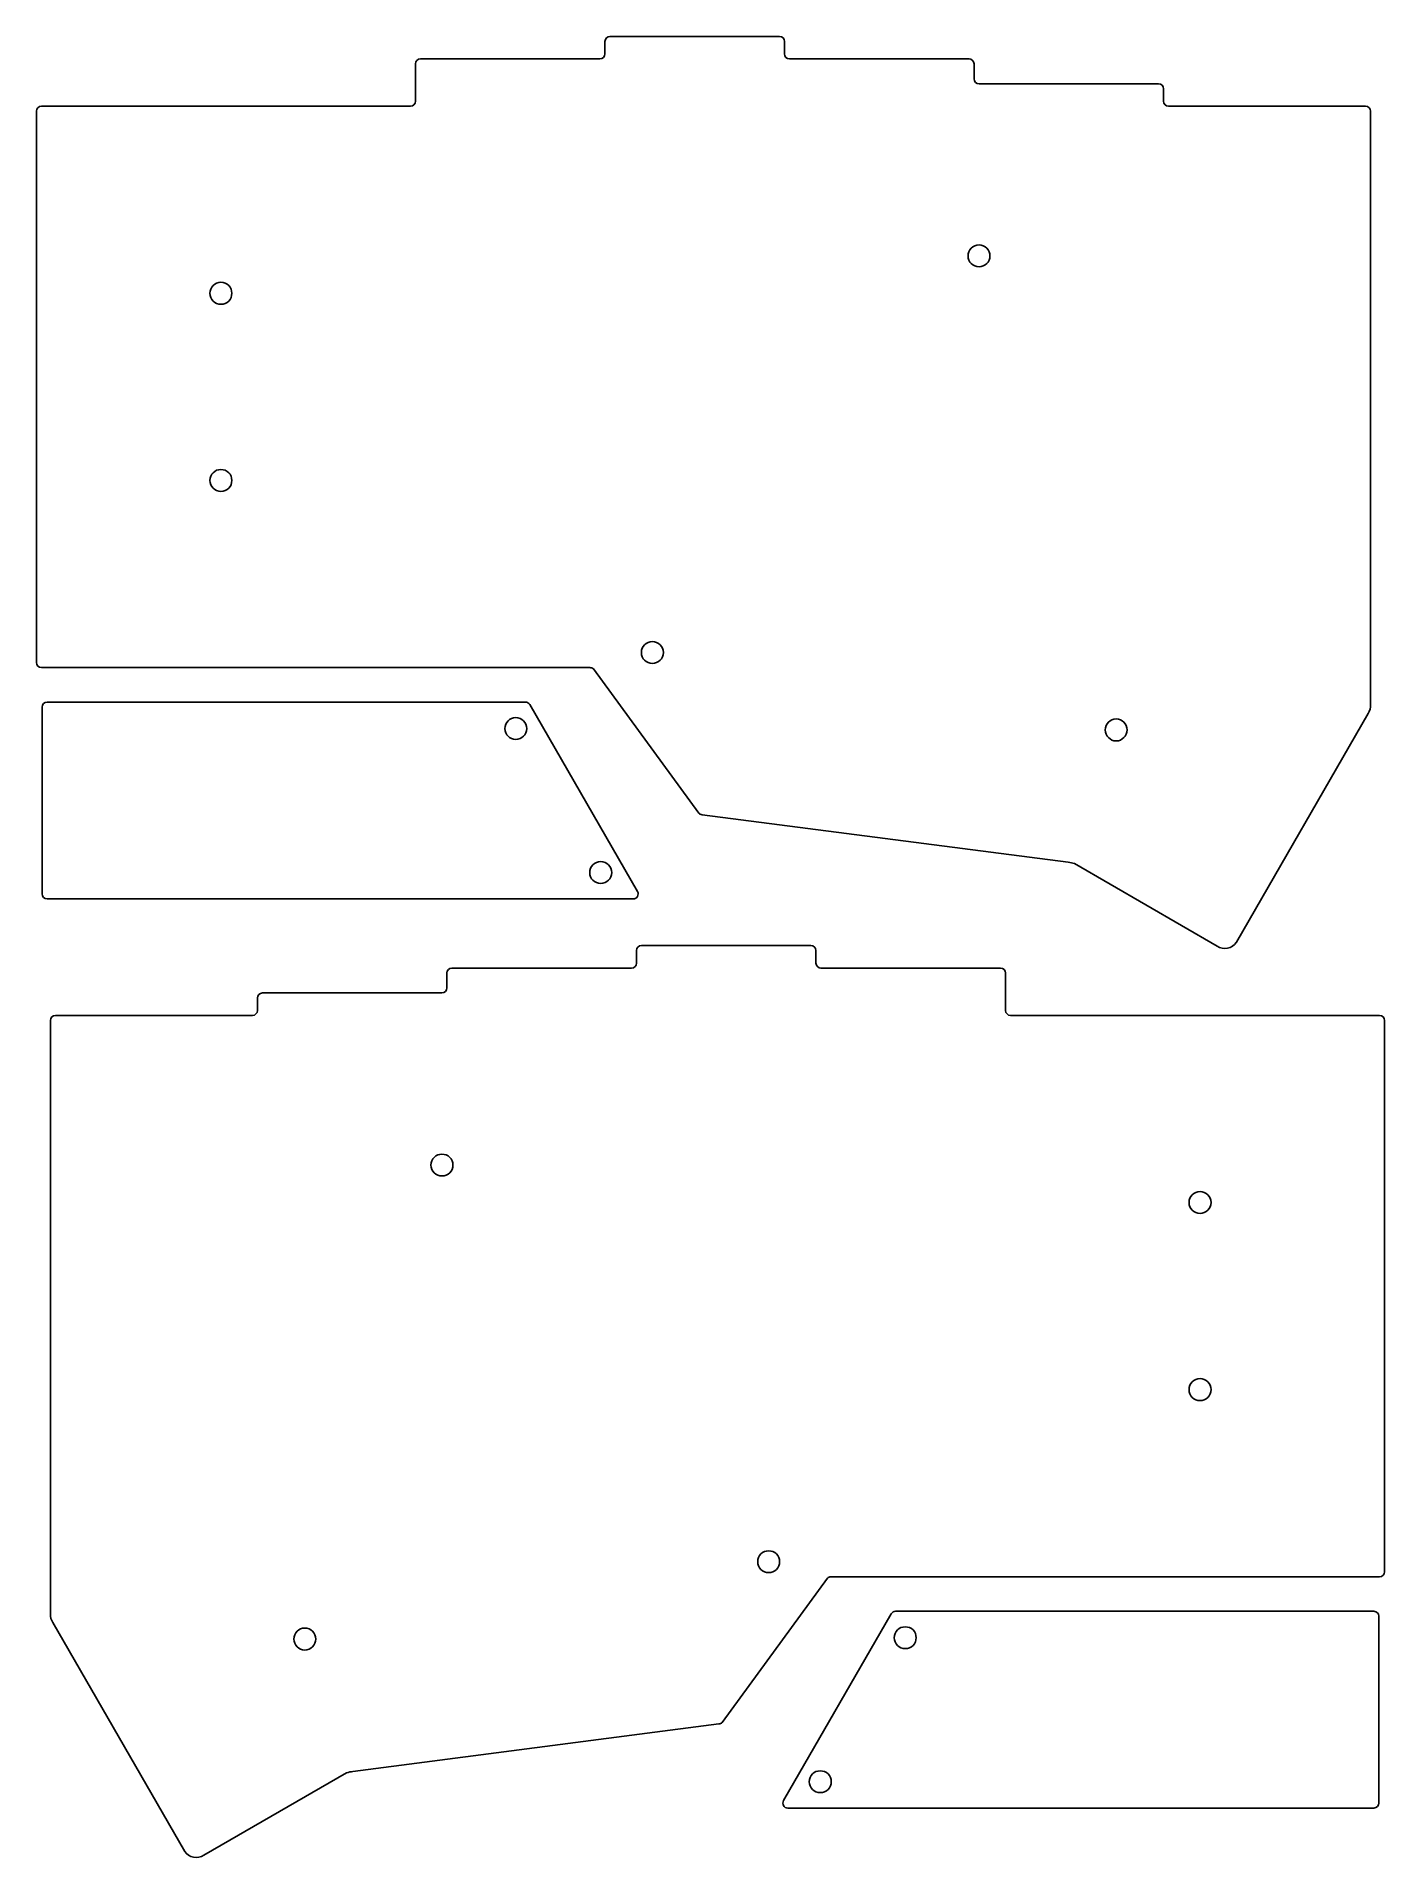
# Model space of a CAD drawing. Header units: millimetres. Extents: x 6 to 141, y -199 to -17.
import ezdxf

# ---------------------------------------------------------------- set-up
doc = ezdxf.new("R2010")
doc.units = ezdxf.units.MM
doc.layers.get('0').update_dxf_attribs({"linetype": 'CONTINUOUS'})

msp = doc.modelspace()

# ---------------------------------------------------------------- linework, layer by layer
for p, q in [((63.39, -17.27), (63.39, -18.51)), ((63.89, -16.77), (80.88, -16.77)), ((81.38, -17.27), (81.38, -18.51)), ((44.41, -23.26), (44.41, -19.51)), ((44.91, -19.02), (62.89, -19.02)), ((81.88, -19.02), (99.86, -19.02)), ((100.36, -21.01), (100.36, -19.51)), ((118.85, -21.51), (100.86, -21.51)), ((119.35, -22.01), (119.35, -23.26)), ((6.44, -79.47), (6.44, -24.26)), ((6.94, -23.76), (43.91, -23.76)), ((139.58, -23.76), (119.85, -23.76)), ((140.08, -83.69), (140.08, -24.26)), ((6.94, -79.97), (61.89, -79.97)), ((62.25, -80.11), (72.78, -94.56)), ((55.42, -83.43), (7.51, -83.43)), ((66.65, -102.38), (55.85, -83.68)), ((7.01, -83.93), (7.01, -102.63)), ((126.64, -107.48), (139.85, -84.56)), ((73.13, -94.7), (109.78, -99.47)), ((124.71, -107.85), (110.43, -99.6)), ((7.51, -103.13), (66.21, -103.13)), ((66.55, -108.31), (66.55, -109.56)), ((84.03, -107.81), (67.05, -107.81)), ((84.53, -108.31), (84.53, -109.56)), ((47.56, -112.05), (47.56, -110.55)), ((66.05, -110.06), (48.06, -110.06)), ((103.02, -110.06), (85.03, -110.06)), ((103.52, -114.3), (103.52, -110.55)), ((28.58, -113.05), (28.58, -114.3)), ((29.08, -112.55), (47.06, -112.55)), ((8.34, -114.8), (28.08, -114.8)), ((140.99, -114.8), (104.02, -114.8)), ((7.85, -174.73), (7.85, -115.3)), ((141.49, -170.51), (141.49, -115.3)), ((85.68, -171.15), (75.14, -185.6)), ((140.99, -171.01), (86.03, -171.01)), ((81.28, -193.42), (92.07, -174.72)), ((92.5, -174.47), (140.41, -174.47)), ((140.91, -174.97), (140.92, -193.67)), ((21.29, -198.52), (8.07, -175.6)), ((74.79, -185.74), (38.15, -190.51)), ((23.21, -198.9), (37.5, -190.64)), ((140.42, -194.17), (81.71, -194.17))]:
    msp.add_line(p, q)
for points in [[(63.89, -16.77), (63.62, -16.77), (63.39, -16.99), (63.39, -17.27)], [(81.38, -17.27), (81.38, -16.99), (81.16, -16.77), (80.88, -16.77)], [(44.91, -19.02), (44.63, -19.02), (44.41, -19.24), (44.41, -19.51)], [(62.89, -19.02), (63.17, -19.02), (63.39, -18.79), (63.39, -18.51)], [(81.38, -18.51), (81.38, -18.79), (81.6, -19.02), (81.88, -19.02)], [(100.36, -19.51), (100.36, -19.24), (100.14, -19.02), (99.86, -19.02)], [(100.36, -21.01), (100.36, -21.29), (100.59, -21.51), (100.86, -21.51)], [(119.35, -22.01), (119.35, -21.74), (119.12, -21.51), (118.85, -21.51)], [(43.91, -23.76), (44.18, -23.76), (44.41, -23.54), (44.41, -23.26)], [(119.35, -23.26), (119.35, -23.54), (119.57, -23.76), (119.85, -23.76)], [(6.94, -23.76), (6.66, -23.76), (6.44, -23.98), (6.44, -24.26)], [(140.08, -24.26), (140.08, -23.98), (139.86, -23.76), (139.58, -23.76)], [(99.76, -38.75), (99.76, -38.14), (100.26, -37.65), (100.86, -37.65)], [(100.86, -37.65), (101.47, -37.65), (101.96, -38.14), (101.96, -38.75)], [(100.86, -39.84), (100.26, -39.84), (99.76, -39.35), (99.76, -38.75)], [(101.96, -38.75), (101.96, -39.35), (101.47, -39.84), (100.86, -39.84)], [(23.82, -42.49), (23.82, -41.89), (24.32, -41.39), (24.92, -41.39)], [(24.92, -41.39), (25.53, -41.39), (26.02, -41.89), (26.02, -42.49)], [(24.92, -43.59), (24.32, -43.59), (23.82, -43.1), (23.82, -42.49)], [(26.02, -42.49), (26.02, -43.1), (25.53, -43.59), (24.92, -43.59)], [(23.82, -61.23), (23.82, -60.62), (24.32, -60.13), (24.92, -60.13)], [(24.92, -60.13), (25.53, -60.13), (26.02, -60.62), (26.02, -61.23)], [(24.92, -62.33), (24.32, -62.33), (23.82, -61.83), (23.82, -61.23)], [(26.02, -61.23), (26.02, -61.83), (25.53, -62.33), (24.92, -62.33)], [(67.04, -78.46), (67.04, -77.86), (67.53, -77.37), (68.14, -77.37)], [(68.14, -77.37), (68.75, -77.37), (69.24, -77.86), (69.24, -78.46)], [(6.44, -79.47), (6.44, -79.74), (6.66, -79.97), (6.94, -79.97)], [(62.25, -80.11), (62.15, -80.02), (62.02, -79.97), (61.89, -79.97)], [(68.14, -79.56), (67.53, -79.56), (67.04, -79.07), (67.04, -78.46)], [(69.24, -78.46), (69.24, -79.07), (68.75, -79.56), (68.14, -79.56)], [(7.51, -83.43), (7.24, -83.43), (7.01, -83.65), (7.01, -83.93)], [(55.85, -83.68), (55.77, -83.52), (55.6, -83.43), (55.42, -83.43)], [(139.85, -84.56), (140.01, -84.29), (140.09, -83.99), (140.08, -83.69)], [(54.46, -84.98), (53.85, -84.98), (53.36, -85.47), (53.36, -86.08)], [(55.56, -86.08), (55.56, -85.47), (55.06, -84.98), (54.46, -84.98)], [(113.5, -86.21), (113.5, -85.6), (113.99, -85.11), (114.6, -85.11)], [(114.6, -85.11), (115.21, -85.11), (115.7, -85.6), (115.7, -86.21)], [(53.36, -86.08), (53.36, -86.68), (53.85, -87.17), (54.46, -87.17)], [(54.46, -87.17), (55.06, -87.17), (55.56, -86.68), (55.56, -86.08)], [(114.6, -87.31), (113.99, -87.31), (113.5, -86.81), (113.5, -86.21)], [(115.7, -86.21), (115.7, -86.81), (115.21, -87.31), (114.6, -87.31)], [(72.78, -94.56), (72.88, -94.65), (73, -94.7), (73.13, -94.7)], [(62.97, -99.4), (62.36, -99.4), (61.87, -99.89), (61.87, -100.5)], [(64.07, -100.5), (64.07, -99.89), (63.58, -99.4), (62.97, -99.4)], [(110.43, -99.6), (110.22, -99.54), (110, -99.49), (109.78, -99.47)], [(61.87, -100.5), (61.87, -101.1), (62.36, -101.59), (62.97, -101.59)], [(62.97, -101.59), (63.58, -101.59), (64.07, -101.1), (64.07, -100.5)], [(7.01, -102.63), (7.01, -102.91), (7.23, -103.13), (7.51, -103.13)], [(66.21, -103.13), (66.6, -103.13), (66.84, -102.72), (66.65, -102.38)], [(124.71, -107.85), (125.35, -108.28), (126.21, -108.11), (126.64, -107.48)], [(126.64, -107.48), (126.64, -107.48), (126.64, -107.48), (126.64, -107.48)], [(66.55, -108.31), (66.55, -108.03), (66.77, -107.81), (67.05, -107.81)], [(84.03, -107.81), (84.31, -107.81), (84.53, -108.03), (84.53, -108.31)], [(47.56, -110.55), (47.56, -110.28), (47.79, -110.06), (48.06, -110.06)], [(66.55, -109.56), (66.55, -109.83), (66.33, -110.06), (66.05, -110.06)], [(85.03, -110.06), (84.76, -110.06), (84.53, -109.83), (84.53, -109.56)], [(103.02, -110.06), (103.29, -110.06), (103.52, -110.28), (103.52, -110.55)], [(28.58, -113.05), (28.58, -112.78), (28.8, -112.55), (29.08, -112.55)], [(47.56, -112.05), (47.56, -112.33), (47.34, -112.55), (47.06, -112.55)], [(7.85, -115.3), (7.85, -115.02), (8.07, -114.8), (8.34, -114.8)], [(28.58, -114.3), (28.58, -114.58), (28.36, -114.8), (28.08, -114.8)], [(104.02, -114.8), (103.74, -114.8), (103.52, -114.58), (103.52, -114.3)], [(140.99, -114.8), (141.26, -114.8), (141.49, -115.02), (141.49, -115.3)], [(47.06, -128.69), (46.46, -128.69), (45.96, -129.18), (45.96, -129.79)], [(48.16, -129.79), (48.16, -129.18), (47.67, -128.69), (47.06, -128.69)], [(45.96, -129.79), (45.96, -130.39), (46.46, -130.88), (47.06, -130.88)], [(47.06, -130.88), (47.67, -130.88), (48.16, -130.39), (48.16, -129.79)], [(123, -132.43), (122.4, -132.43), (121.9, -132.93), (121.9, -133.53)], [(124.1, -133.53), (124.1, -132.93), (123.61, -132.43), (123, -132.43)], [(121.9, -133.53), (121.9, -134.14), (122.4, -134.63), (123, -134.63)], [(123, -134.63), (123.61, -134.63), (124.1, -134.14), (124.1, -133.53)], [(123, -151.17), (122.4, -151.17), (121.9, -151.66), (121.9, -152.27)], [(124.1, -152.27), (124.1, -151.66), (123.61, -151.17), (123, -151.17)], [(121.9, -152.27), (121.9, -152.88), (122.4, -153.37), (123, -153.37)], [(123, -153.37), (123.61, -153.37), (124.1, -152.88), (124.1, -152.27)], [(79.79, -168.41), (79.18, -168.41), (78.69, -168.9), (78.69, -169.5)], [(78.69, -169.5), (78.69, -170.11), (79.18, -170.6), (79.79, -170.6)], [(80.89, -169.5), (80.89, -168.9), (80.39, -168.41), (79.79, -168.41)], [(79.79, -170.6), (80.39, -170.6), (80.89, -170.11), (80.89, -169.5)], [(85.68, -171.15), (85.77, -171.06), (85.9, -171.01), (86.03, -171.01)], [(141.49, -170.51), (141.49, -170.78), (141.26, -171.01), (140.99, -171.01)], [(8.07, -175.6), (7.92, -175.33), (7.84, -175.03), (7.85, -174.73)], [(92.07, -174.72), (92.16, -174.56), (92.33, -174.47), (92.5, -174.47)], [(140.41, -174.47), (140.69, -174.47), (140.91, -174.69), (140.91, -174.97)], [(33.32, -176.15), (32.72, -176.15), (32.23, -176.64), (32.23, -177.25)], [(34.42, -177.25), (34.42, -176.64), (33.93, -176.15), (33.32, -176.15)], [(92.37, -177.12), (92.37, -176.51), (92.86, -176.02), (93.47, -176.02)], [(93.47, -176.02), (94.08, -176.02), (94.57, -176.51), (94.57, -177.12)], [(32.23, -177.25), (32.23, -177.85), (32.72, -178.35), (33.32, -178.35)], [(33.32, -178.35), (33.93, -178.35), (34.42, -177.85), (34.42, -177.25)], [(93.47, -178.21), (92.86, -178.21), (92.37, -177.72), (92.37, -177.12)], [(94.57, -177.12), (94.57, -177.72), (94.08, -178.21), (93.47, -178.21)], [(75.14, -185.6), (75.05, -185.69), (74.92, -185.74), (74.79, -185.74)], [(37.5, -190.64), (37.71, -190.58), (37.93, -190.53), (38.15, -190.51)], [(83.86, -191.54), (83.86, -190.93), (84.35, -190.44), (84.96, -190.44)], [(84.96, -190.44), (85.56, -190.44), (86.06, -190.93), (86.06, -191.54)], [(84.96, -192.63), (84.35, -192.63), (83.86, -192.14), (83.86, -191.54)], [(86.06, -191.54), (86.06, -192.14), (85.56, -192.63), (84.96, -192.63)], [(81.71, -194.17), (81.33, -194.17), (81.09, -193.76), (81.28, -193.42)], [(140.92, -193.67), (140.92, -193.95), (140.69, -194.17), (140.42, -194.17)], [(23.21, -198.9), (22.58, -199.32), (21.72, -199.15), (21.29, -198.52)], [(21.29, -198.52), (21.29, -198.52), (21.29, -198.52), (21.29, -198.52)]]:
    msp.add_open_spline(points, degree=3)

doc.saveas('drawing.dxf')
